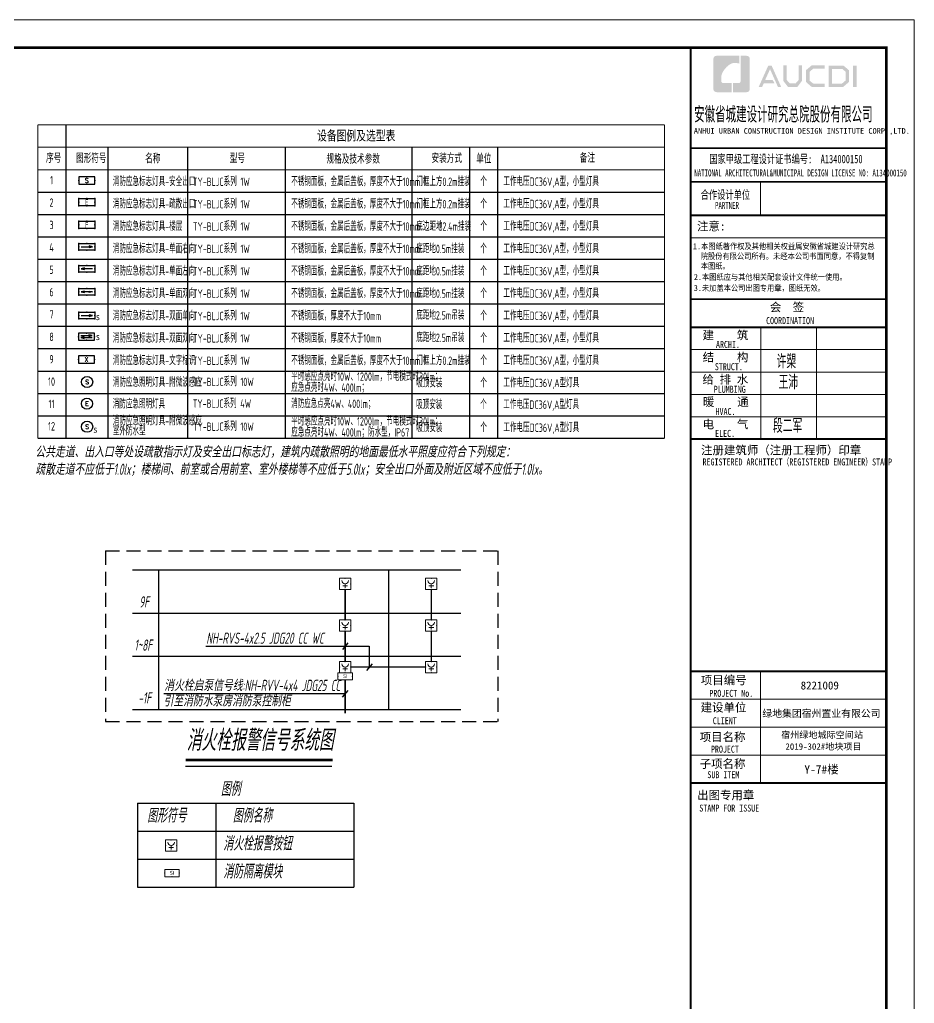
# Model space of a CAD drawing. Extents: x 3002737 to 4077523, y -995787 to -7267.
# Drawn here: x 3637669 to 3669652, y -674562 to -639387 of the extents above; entities that cross this region are included whole.
import ezdxf
from ezdxf.enums import TextEntityAlignment as Align

# ---------------------------------------------------------------- set-up
doc = ezdxf.new("R2010")
doc.units = 0
doc.header["$LTSCALE"] = 1000
doc.header["$MEASUREMENT"] = 0
doc.linetypes.add('DASHED', pattern=[0.75, 0.5, -0.25])
doc.layers.get('0').update_dxf_attribs({"linetype": 'CONTINUOUS'})
for name, color, linetype in [('!!DIM-动力', 7, 'CONTINUOUS'), ('!!电气', 1, 'CONTINUOUS'), ('DIM-照明', 7, 'CONTINUOUS'), ('EQUIP-照明', 3, 'CONTINUOUS'), ('PUB_TITLE', 4, 'CONTINUOUS'), ('WIRE-SECU-1', 30, 'CONTINUOUS'), ('WIRE-照明', 2, 'CONTINUOUS'), ('WIRE-通讯', 4, 'CONTINUOUS'), ('图签文字', 4, 'CONTINUOUS'), ('照明平面导线层', 3, 'CONTINUOUS'), ('电气文字标注', 6, 'CONTINUOUS')]:
    doc.layers.add(name, color=color, linetype=linetype)
for name, color, linetype, lineweight in [('EQUIP-消防', 3, 'CONTINUOUS', 20), ('图框', 147, 'CONTINUOUS', 20), ('图签', 147, 'CONTINUOUS', 18)]:
    doc.layers.add(name, color=color, linetype=linetype, lineweight=lineweight)
doc.styles.add('_TCH_DIM_T3', font='SIMPLEX.shx', dxfattribs={"width": 0.705882, "bigfont": 'GBCBIG.shx'})
doc.styles.add('_TEL_DIM', font='SIMPLEX', dxfattribs={"width": 0.8, "height": 3.5, "bigfont": 'HZTXT'})
doc.styles.add('HT', font='simhei.ttf')
doc.styles.add('HZTXT', font='gbeitc.shx', dxfattribs={"width": 0.8, "height": 400, "bigfont": 'hztxt.shx'})
doc.styles.get("Standard").update_dxf_attribs({"font": 'gbenor.shx', "bigfont": 'gbcbig.shx'})
doc.styles.add('TSSD_Dimension', font='Tssdeng.shx', dxfattribs={"width": 0.7, "bigfont": 'tssdchn.shx'})
doc.styles.add('宋体', font='', dxfattribs={"height": 4})
doc.styles.add('建筑图签-1', font='simhei.ttf', dxfattribs={"width": 0.7})
doc.styles.add('建筑图签-2', font='TXT.shx', dxfattribs={"width": 0.5, "bigfont": 'HZTXT.shx'})
doc.styles.get('宋体').set_extended_font_data('SimSun')

# ---------------------------------------------------------------- blocks, each defined once
blk = doc.blocks.new('院标1')
h = blk.add_hatch(color=150)
h.dxf.hatch_style = 1
h.set_gradient(color1=(33, 113, 253), color2=(33, 113, 253), tint=1, name='INVCURVED')
edge = h.paths.add_edge_path()
edge.add_spline(control_points=[(116373, 648379), (116379, 648379), (116382, 648379), (116391, 648379), (116391, 648379), (116391, 648379), (116616, 648379), (116616, 648379), (116616, 648379), (116616, 648379), (116616, 648054), (116616, 648054), (116616, 648054), (116616, 648054), (116108, 648054), (116108, 648054), (116108, 648054), (116028, 648054), (115963, 648111), (115963, 648199), (115963, 648199), (115963, 648199), (115963, 649215), (115963, 649215), (115963, 649215), (115963, 649295), (116018, 649360), (116108, 649360), (116108, 649360), (116108, 649360), (116897, 649360), (116897, 649360), (116897, 649360), (116897, 649360), (116897, 649080), (116897, 649080), (116897, 649080), (116897, 649080), (116566, 649140), (116356, 648859), (116356, 648859), (116245, 648719), (116240, 648545), (116247, 648466), (116247, 648466), (116254, 648386), (116247, 648466), (116247, 648466), (116247, 648466), (116247, 648466), (116258, 648374), (116373, 648379)], knot_values=[0, 0, 0, 0, 0.071429, 0.071429, 0.071429, 0.107143, 0.142857, 0.142857, 0.142857, 0.178571, 0.214286, 0.214286, 0.214286, 0.25, 0.285714, 0.285714, 0.285714, 0.321429, 0.357143, 0.357143, 0.357143, 0.392857, 0.428571, 0.428571, 0.428571, 0.464286, 0.5, 0.5, 0.5, 0.535714, 0.571429, 0.571429, 0.571429, 0.607143, 0.642857, 0.642857, 0.642857, 0.678571, 0.714286, 0.714286, 0.714286, 0.75, 0.785714, 0.785714, 0.785714, 0.821429, 0.857143, 0.857143, 0.857143, 0.928571, 1, 1, 1, 1], degree=3, periodic=0)
h = blk.add_hatch(color=150)
h.dxf.hatch_style = 1
h.set_gradient(color1=(33, 113, 253), color2=(33, 113, 253), tint=1, name='INVCURVED')
edge = h.paths.add_edge_path()
edge.add_spline(control_points=[(117268, 649215), (117268, 649215), (117268, 648199), (117268, 648199), (117268, 648199), (117268, 648114), (117212, 648054), (117123, 648054), (117123, 648054), (117123, 648054), (116663, 648054), (116663, 648054), (116663, 648054), (116663, 648054), (116663, 648379), (116663, 648379), (116663, 648379), (116663, 648379), (116865, 648379), (116865, 648379), (116865, 648379), (116907, 648379), (116941, 648413), (116941, 648455), (116941, 648455), (116941, 648455), (116941, 649360), (116941, 649360), (116941, 649360), (116941, 649360), (117123, 649360), (117123, 649360), (117123, 649360), (117204, 649360), (117268, 649306), (117268, 649215)], knot_values=[0, 0, 0, 0, 0.1, 0.1, 0.1, 0.15, 0.2, 0.2, 0.2, 0.25, 0.3, 0.3, 0.3, 0.35, 0.4, 0.4, 0.4, 0.45, 0.5, 0.5, 0.5, 0.55, 0.6, 0.6, 0.6, 0.65, 0.7, 0.7, 0.7, 0.75, 0.8, 0.8, 0.8, 0.9, 1, 1, 1, 1], degree=3, periodic=0)
blk = doc.blocks.new('A$C5FAA2C27')
at = {"layer": 'PUB_TITLE'}
h = blk.add_hatch(color=4, dxfattribs=at)
h.paths.add_polyline_path([(5808, 56758), (5934, 56758), (5934, 55988), (5808, 55988)])
h.paths.add_polyline_path([(5056, 56642), (5056, 56116), (5416, 56116), (5540, 56223), (5540, 56541), (5420, 56642)], flags=16)
h.paths.add_polyline_path([(4938, 56760), (4938, 55998), (5460, 55998), (5659, 56168), (5659, 56596), (5463, 56760)])
h.paths.add_polyline_path([(4795, 56764), (4795, 56648), (4388, 56648), (4255, 56537), (4255, 56218), (4388, 56115), (4797, 56115), (4797, 55993), (4333, 55993), (4131, 56168), (4131, 56596), (4329, 56764)])
h.paths.add_polyline_path([(3312, 56762), (3432, 56762), (3432, 56251), (3546, 56120), (3757, 56120), (3871, 56251), (3871, 56762), (3985, 56762), (3985, 56214), (3821, 55997), (3483, 55997), (3312, 56216)])
h.paths.add_polyline_path([(2780, 56760), (2897, 56760), (3239, 55996), (3123, 55996), (2842, 56630), (2667, 56242), (2938, 56242), (2999, 56127), (2618, 56127), (2559, 55994), (2436, 55994)])
for points, const_width in [([(0, 51400), (7000, 51400)], 70), ([(0, 50599), (7000, 50599)], 35)]:
    blk.add_lwpolyline(points, dxfattribs=dict(const_width=const_width))
at = {"layer": '图框'}
for p, q in [((0, 53800), (7000, 53800)), ((0, 53800), (7000, 53800)), ((0, 52600), (7000, 52600))]:
    blk.add_line(p, q, dxfattribs=at)
for points, const_width in [([(0, 0), (0, 57400)], 70), ([(0, 53800), (7000, 53800)], 60), ([(0, 52600), (7000, 52600)], 60), ([(0, 52600), (7000, 52600)], 60), ([(2500, 52600), (2500, 51400)], 35), ([(0, 51400), (7000, 51400)], 60), ([(8, 48400), (7008, 48400)], 60), ([(8, 47400), (7008, 47400)], 70), ([(8, 47400), (7008, 47400)], 70), ([(2508, 47400), (2508, 43400)], 35), ([(4508, 47400), (4508, 43400)], 35), ([(8, 46600), (7008, 46600)], 35), ([(8, 45800), (7008, 45800)], 35), ([(8, 45000), (7008, 45000)], 35), ([(8, 44200), (7008, 44200)], 35), ([(8, 43400), (7008, 43400)], 70), ([(0, 35100), (7000, 35100)], 70), ([(0, 35100), (7000, 35100)], 70), ([(2500, 31100), (2500, 35100)], 35), ([(0, 34100), (7000, 34100)], 35), ([(0, 33100), (7000, 33100)], 35), ([(0, 32100), (7000, 32100)], 35), ([(7000, 31100), (0, 31100)], 70)]:
    blk.add_lwpolyline(points, dxfattribs=dict(at, const_width=const_width))
blk.add_blockref('院标1', (-115149, -592249))
at = {"layer": 'PUB_TITLE', "style": 'HT', "width": 0.88}
for s, p in [('1.本图纸著作权及其他相关权益属安徽省城建设计研究总', (86, 50193)), ('院股份有限公司所有。未经本公司书面同意，不得复制', (365, 49839)), ('本图纸。', (365, 49489)), (' 2.本图纸应与其他相关配套设计文件统一使用。 ', (-25, 49092)), ('3.未加盖本公司出图专用章，图纸无效。', (118, 48698))]:
    blk.add_text(s, height=210, dxfattribs=at).set_placement(p)
at = {"layer": '图签', "color": 154, "style": '宋体'}
for s, height, p in [('8221009', 286.7, (3937, 34448)), ('绿地集团宿州置业有限公司', 258.01, (2568, 33462)), ('宿州绿地城际空间站', 232.2, (3238, 32709)), ('2019-302#地块项目', 232.21, (3392, 32291))]:
    blk.add_text(s, height=height, dxfattribs=at).set_placement(p)
at = {"layer": '图签文字', "color": 7, "style": '建筑图签-1'}
for s, height, width, p in [('安徽省城建设计研究总院股份有限公司', 500, 0.55, (128, 54777)), ('国家甲级工程设计证书编号:  A134000150', 300, 0.7, (672, 53267)), ('合作设计单位', 300, 0.7, (365, 51990))]:
    blk.add_text(s, height=height, dxfattribs=dict(at, width=width)).set_placement(p)
at = {"layer": '图签文字', "linetype": 'Continuous', "style": '建筑图签-1', "width": 0.91}
blk.add_text('ANHUI URBAN CONSTRUCTION DESIGN INSTITUTE CORP.,LTD.', height=200, dxfattribs=at).set_placement((118, 54322))
at = {"layer": '图签文字', "style": '建筑图签-1'}
for s, width, p in [('NATIONAL ARCHITECTURAL&MUNICIPAL DESIGN LICENSE NO: A134000150', 0.6, (137, 52795)), ('PARTNER', 0.6, (875, 51634)), ('COORDINATION', 0.7, (2700, 47513)), ('ARCHI.', 0.7, (909, 46662)), ('STRUCT.', 0.7, (870, 45865)), ('PLUMBING', 0.7, (829, 45058)), ('HVAC.', 0.7, (894, 44265)), ('ELEC.', 0.7, (878, 43480)), ('REGISTERED ARCHITECT（REGISTERED ENGINEER）STAMP', 0.7, (429, 42459)), ('PROJECT No.', 0.7, (670, 34185, -1799)), ('CLIENT', 0.7, (794, 33206)), ('PROJECT', 0.7, (729, 32187)), ('SUB ITEM', 0.7, (602, 31276)), ('STAMP FOR ISSUE', 0.7, (313, 30081))]:
    blk.add_text(s, height=250, dxfattribs=dict(at, width=width)).set_placement(p)
at = {"layer": '图签文字', "color": 7, "style": '建筑图签-1'}
for s, p in [('注意:', (231, 50863)), ('会  签', (2835, 47968)), ('建    筑', (430, 46967)), ('结    构', (434, 46179)), ('给 排 水', (425, 45385)), ('暖    通', (443, 44582)), ('电    气', (433, 43782)), ('注册建筑师（注册工程师）印章', (375, 42854)), ('项目编号', (368, 34632)), ('建设单位', (360, 33655)), ('项目名称', (327, 32597)), ('子项名称', (327, 31640)), ('出图专用章', (236, 30518))]:
    blk.add_text(s, height=300, dxfattribs=at).set_placement(p)
at = {"layer": '图签文字', "color": 1, "style": '建筑图签-2', "width": 0.7}
for s, p in [('许槊', (3075, 45928)), ('王沛', (3146, 45187)), ('段二军', (2944, 43628))]:
    blk.add_text(s, height=500, dxfattribs=at).set_placement(p)
at = {"layer": '图签文字', "color": 2, "style": '建筑图签-1'}
blk.add_text('Y-7#楼', height=300, dxfattribs=at).set_placement((4069, 31441))
blk = doc.blocks.new('$equip$00002656')
for p, q in [((-0.5, 1), (-0.5, 0)), ((0.5, 1), (-0.5, 1)), ((0.5, 0), (0.5, 1)), ((-0.5, 0), (0.5, 0)), ((-0.219, 0.331), (0.222, 0.331)), ((0, 0.5), (0, 0.15))]:
    blk.add_line(p, q)
at = {"const_width": 0.04}
blk.add_lwpolyline([(-0.5, 1), (0.5, 1), (0.5, 0), (-0.5, 0), (-0.5, 1), (0.5, 1)], dxfattribs=at)
blk.add_arc((0, 0.8), 0.3, 180, 0)
for p in [(0, 1), (-0.5, 0.5), (0, 0), (0.5, 0.5)]:
    blk.add_point(p)
at = {"color": 7, "flags": 1}
for tag, height, p in [('A', 0.00002, (0, 0)), ('B', 0.4, (0.762, 0.292))]:
    blk.add_attdef(tag, text='', height=height, dxfattribs=at).set_placement(p, align=Align.MIDDLE_CENTER)
blk = doc.blocks.new('$equip$00002776')
for p, q in [((0.65, 0.65), (-0.65, 0.65)), ((-0.65, 0.65), (-0.65, 0)), ((-0.65, 0), (0.65, 0)), ((0.65, 0), (0.65, 0.65))]:
    blk.add_line(p, q)
at = {"const_width": 0.04}
blk.add_lwpolyline([(-0.65, 0.65), (-0.65, 0), (0.65, 0), (0.65, 0.65), (-0.65, 0.65), (-0.65, 0)], dxfattribs=at)
for p in [(-0.65, 0.325), (0, 0.65), (0, 0), (0.65, 0.325)]:
    blk.add_point(p)
at = {"color": 7}
blk.add_attdef('$TEXT$', text='', height=0.34, dxfattribs=at).set_placement((0.006, 0.343), align=Align.MIDDLE_CENTER)
at = {"color": 7, "flags": 1}
for tag, height, p in [('A', 0.00002, (0, 0)), ('B', 0.4, (0.905, 0.246))]:
    blk.add_attdef(tag, text='', height=height, dxfattribs=at).set_placement(p, align=Align.MIDDLE_CENTER)
blk = doc.blocks.new('$equip$00002534')
for p, q in [((-0.72, 0.66), (-0.72, 0)), ((0.72, 0.66), (-0.72, 0.66)), ((-0.72, 0), (0.72, 0)), ((0.72, 0), (0.72, 0.66))]:
    blk.add_line(p, q)
at = {"const_width": 0.04}
blk.add_lwpolyline([(-0.72, 0.66), (-0.72, 0), (0.72, 0), (0.72, 0.66), (-0.72, 0.66), (-0.72, 0)], dxfattribs=at)
for p in [(-0.72, 0.33), (0, 0.66), (0, 0), (0.72, 0.33)]:
    blk.add_point(p)
at = {"color": 7, "style": '_TEL_DIM'}
blk.add_attdef('$TEXT$', text='', height=0.4, dxfattribs=at).set_placement((0, 0.33), align=Align.MIDDLE_CENTER)
at = {"color": 7, "style": '_TEL_DIM', "flags": 1}
blk.add_attdef('A', text='', height=0.00002, dxfattribs=at).set_placement((0, 0), align=Align.MIDDLE_CENTER)
blk = doc.blocks.new('楼层指示1W')
blk.add_lwpolyline([(-288, 264), (288, 264), (288, 0), (-288, 0)], close=True)
for p in [(-288, 264), (-288, 132), (-288, 0), (0, 264), (0, 0), (288, 264), (288, 132), (288, 0)]:
    blk.add_point(p)
at = {"color": 7, "width": 0.8}
blk.add_attdef('$TEXT$', text='', height=200, dxfattribs=at).set_placement((0, 132), align=Align.MIDDLE_CENTER)
at = {"color": 7, "flags": 1}
for tag in ['REMARK', 'A']:
    blk.add_attdef(tag, text='', height=0.01, dxfattribs=at).set_placement((0, 0), align=Align.MIDDLE_CENTER)
blk = doc.blocks.new('$equip_U$00000093(lemon-PC)')
for p in [(-0.72, 0.66), (-0.72, 0.33), (-0.72, 0), (0, 0.66), (0, 0), (0.72, 0.66), (0.72, 0.33), (0.72, 0)]:
    blk.add_point(p)
at = {"xscale": 0.002499999944120646, "yscale": 0.002499999944120646, "zscale": 0.002499999944120646}
blk.add_blockref('楼层指示1W', (0, 0), dxfattribs=at).add_auto_attribs({'$TEXT$': 'F'})
at = {"color": 7, "style": '_TCH_DIM_T3', "flags": 1}
for tag in ['A', 'REMARK']:
    blk.add_attdef(tag, text='', height=0.000025, dxfattribs=at).set_placement((0, 0), align=Align.MIDDLE_CENTER)
blk = doc.blocks.new('右向疏散')
h = blk.add_hatch(color=256)
h.paths.add_polyline_path([(202, 120), (86, 149), (86, 120)])
h.paths.add_polyline_path([(202, 120), (86, 120), (86, 91)])
at = {"color": 7}
blk.add_line((-202, 120), (202, 120), dxfattribs=at)
for p, q in [((202, 120), (86, 149)), ((86, 149), (86, 91)), ((86, 91), (202, 120))]:
    blk.add_line(p, q)
blk.add_lwpolyline([(-288, 240), (288, 240), (288, 0), (-288, 0)], close=True)
blk = doc.blocks.new('$equip_U$00000098(lemon-PC)')
for p in [(-0.72, 0), (0, 0), (0.72, 0), (-0.72, -0.3), (-0.72, -0.6), (0, -0.6), (0.72, -0.3), (0.72, -0.6)]:
    blk.add_point(p)
at = {"xscale": 0.002499999944120646, "yscale": 0.002499999944120646, "zscale": 0.002499999944120646}
blk.add_blockref('右向疏散', (0, -0.6), dxfattribs=at)
at = {"color": 7, "style": '_TCH_DIM_T3', "flags": 1}
for tag in ['A', 'REMARK']:
    blk.add_attdef(tag, text='', height=0.000025, dxfattribs=at).set_placement((0, 0), align=Align.MIDDLE_CENTER)
at = {"color": 7, "style": '_TCH_DIM_T3'}
blk.add_attdef('$TEXT$', text='', height=0.000025, dxfattribs=at).set_placement((0, -0.6), align=Align.MIDDLE_CENTER)
blk = doc.blocks.new('左向疏散')
h = blk.add_hatch(color=256)
h.paths.add_polyline_path([(-202, 120), (-86, 91), (-86, 120)])
h.paths.add_polyline_path([(-202, 120), (-86, 120), (-86, 149)])
for p, q in [((-86, 149), (-202, 120)), ((-202, 120), (-86, 91)), ((-86, 91), (-86, 149))]:
    blk.add_line(p, q)
at = {"color": 7}
blk.add_line((202, 120), (-202, 120), dxfattribs=at)
blk.add_lwpolyline([(-288, 240), (288, 240), (288, 0), (-288, 0)], close=True)
blk = doc.blocks.new('$equip_U$00000099(lemon-PC)')
for p in [(-0.72, 0), (0, 0), (0.72, 0), (-0.72, -0.3), (-0.72, -0.6), (0, -0.6), (0.72, -0.3), (0.72, -0.6)]:
    blk.add_point(p)
at = {"xscale": 0.002499999944120646, "yscale": 0.002499999944120646, "zscale": 0.002499999944120646}
blk.add_blockref('左向疏散', (0, -0.6), dxfattribs=at)
at = {"color": 7, "style": '_TCH_DIM_T3', "flags": 1}
for tag in ['A', 'REMARK']:
    blk.add_attdef(tag, text='', height=0.000025, dxfattribs=at).set_placement((0, 0), align=Align.MIDDLE_CENTER)
blk = doc.blocks.new('双向疏散')
h = blk.add_hatch(color=256)
h.paths.add_polyline_path([(-202, 120), (-86, 91), (-86, 120)])
h.paths.add_polyline_path([(-202, 120), (-86, 120), (-86, 149)])
h = blk.add_hatch(color=256)
h.paths.add_polyline_path([(202, 120), (86, 91), (86, 120)])
h.paths.add_polyline_path([(202, 120), (86, 120), (86, 149)])
for p, q in [((-86, 149), (-202, 120)), ((-202, 120), (-86, 91)), ((-86, 91), (-86, 149)), ((86, 149), (202, 120)), ((86, 91), (86, 149)), ((202, 120), (86, 91))]:
    blk.add_line(p, q)
at = {"color": 7}
blk.add_line((202, 120), (-202, 120), dxfattribs=at)
blk.add_lwpolyline([(-288, 240), (288, 240), (288, 0), (-288, 0)], close=True)
blk = doc.blocks.new('$equip_U$00000097(lemon-PC)')
for p in [(-0.72, 0.6), (-0.72, 0.3), (0, 0.6), (0.72, 0.6), (0.72, 0.3), (-0.72, 0), (0, 0), (0.72, 0)]:
    blk.add_point(p)
at = {"xscale": 0.002499999944120646, "yscale": 0.002499999944120646, "zscale": 0.002499999944120646}
blk.add_blockref('双向疏散', (0, 0), dxfattribs=at)
at = {"color": 7, "style": '_TCH_DIM_T3', "flags": 1}
for tag in ['A', 'REMARK']:
    blk.add_attdef(tag, text='', height=0.000025, dxfattribs=at).set_placement((0, 0), align=Align.MIDDLE_CENTER)
blk = doc.blocks.new('安全出口1W')
blk.add_lwpolyline([(-288, 264), (288, 264), (288, 0), (-288, 0)], close=True)
for p in [(-288, 264), (-288, 132), (-288, 0), (0, 264), (0, 0), (288, 264), (288, 132), (288, 0)]:
    blk.add_point(p)
at = {"color": 7, "width": 0.8}
blk.add_attdef('$TEXT$', text='', height=200, dxfattribs=at).set_placement((0, 132), align=Align.MIDDLE_CENTER)
at = {"color": 7, "flags": 1}
for tag in ['A', 'REMARK']:
    blk.add_attdef(tag, text='', height=0.01, dxfattribs=at).set_placement((0, 0), align=Align.MIDDLE_CENTER)
blk = doc.blocks.new('$equip_U$00000094(lemon-PC)')
for p in [(-0.72, 0.66), (-0.72, 0.33), (-0.72, 0), (0, 0.66), (0, 0), (0.72, 0.66), (0.72, 0.33), (0.72, 0)]:
    blk.add_point(p)
at = {"xscale": 0.002499999944120646, "yscale": 0.002499999944120646, "zscale": 0.002499999944120646}
blk.add_blockref('安全出口1W', (0, 0), dxfattribs=at).add_auto_attribs({'$TEXT$': 'E'})
at = {"color": 7, "style": '_TCH_DIM_T3', "flags": 1}
for tag in ['A', 'REMARK']:
    blk.add_attdef(tag, text='', height=0.000025, dxfattribs=at).set_placement((0, 0), align=Align.MIDDLE_CENTER)
blk = doc.blocks.new('$equip$00002542')
h = blk.add_hatch(color=256)
h.paths.add_polyline_path([(-0.215, 0.29), (-0.503, 0.218), (-0.215, 0.218)])
h.paths.add_polyline_path([(-0.215, 0.218), (-0.503, 0.218), (-0.215, 0.146)])
h.paths.add_polyline_path([(0.215, 0.472), (0.215, 0.328), (0.503, 0.4)])
for p, q in [((-0.72, 0.6), (-0.72, 0)), ((0.72, 0.6), (-0.72, 0.6)), ((-0.72, 0), (0.72, 0)), ((-0.215, 0.29), (-0.503, 0.218)), ((-0.503, 0.218), (-0.215, 0.146)), ((-0.215, 0.146), (-0.215, 0.29)), ((0.215, 0.472), (0.215, 0.328)), ((0.503, 0.4), (0.215, 0.472)), ((0.215, 0.328), (0.503, 0.4)), ((0.72, 0), (0.72, 0.6))]:
    blk.add_line(p, q)
at = {"color": 7}
for p, q in [((-0.505, 0.4), (0.455, 0.4)), ((-0.503, 0.218), (0.505, 0.218))]:
    blk.add_line(p, q, dxfattribs=at)
at = {"const_width": 0.04}
blk.add_lwpolyline([(-0.72, 0.6), (-0.72, 0), (0.72, 0), (0.72, 0.6), (-0.72, 0.6), (-0.72, 0)], dxfattribs=at)
for p in [(-0.72, 0.3), (0, 0.6), (0, 0), (0.72, 0.3)]:
    blk.add_point(p)
at = {"color": 7, "style": '_TEL_DIM', "flags": 1}
blk.add_attdef('A', text='', height=0.00002, dxfattribs=at).set_placement((0, 0), align=Align.MIDDLE_CENTER)
blk = doc.blocks.new('$equip$00001838')
blk.add_circle((0, 0), 0.5)
at = {"style": '_TEL_DIM'}
blk.add_attdef('$TEXT$', text='', height=0.4, dxfattribs=at).set_placement((0, 0), align=Align.MIDDLE_CENTER)
at = {"style": '_TEL_DIM', "flags": 1}
blk.add_attdef('A', text='', height=0.00002, dxfattribs=at).set_placement((0, 0), align=Align.MIDDLE_CENTER)

msp = doc.modelspace()

# ---------------------------------------------------------------- linework, layer by layer
at = {"layer": '!!DIM-动力'}
for p, q in [((3641702.5, -659063.5), (3653441.3, -659063.5)), ((3650850.5, -659063.5), (3650850.5, -664059.8)), ((3641702.5, -660607.4), (3653441.3, -660607.4)), ((3649402.2, -661676.3), (3649207.3, -661912.2)), ((3649304.7, -661794.2), (3650168.2, -661794.2)), ((3650168.2, -661794.2), (3650168.2, -662538.6)), ((3641702.5, -662151.2), (3653441.3, -662151.2)), ((3650265.6, -662420.7), (3650070.7, -662656.6)), ((3649394.3, -663374), (3649199.4, -663609.9)), ((3641702.5, -664059.8), (3653441.3, -664059.8))]:
    msp.add_line(p, q, dxfattribs=at)
for points in [[(3644327.4, -661794.2), (3649304.7, -661794.2)], [(3642825, -663482.4), (3649304.7, -663482.4)]]:
    msp.add_lwpolyline(points, dxfattribs=at)
at = {"layer": 'DIM-照明', "color": 253, "linetype": 'DASHED'}
for p, q in [((3640741.4, -658383.7), (3640741.4, -664484)), ((3640741.4, -658383.7), (3654756.8, -658383.7)), ((3654756.8, -658383.7), (3654756.8, -664484)), ((3640741.4, -664484), (3654756.8, -664484))]:
    msp.add_line(p, q, dxfattribs=at)
at = {"layer": 'DIM-照明'}
for p, q in [((3642635, -659063.5), (3642635, -664059.8)), ((3641883.7, -667402.5), (3641883.7, -670402.5)), ((3641883.7, -667402.5), (3649614.7, -667402.5)), ((3644678.3, -667402.5), (3644678.3, -670402.5)), ((3649614.7, -667402.5), (3649614.7, -670402.5)), ((3641883.7, -668402.5), (3649614.7, -668402.5)), ((3641883.7, -669402.5), (3649614.7, -669402.5)), ((3641883.7, -670402.5), (3649614.7, -670402.5))]:
    msp.add_line(p, q, dxfattribs=at)
at = {"layer": 'WIRE-SECU-1', "color": 7}
msp.add_line((3643600.3, -666076.9, 959.7), (3648834.1, -666076.9, 959.7), dxfattribs=at)
at = {"layer": 'WIRE-SECU-1', "color": 7, "const_width": 98.5, "elevation": 959.7}
msp.add_lwpolyline([(3643599.2, -665861.2), (3648858.2, -665861.2)], dxfattribs=at)
at = {"layer": 'WIRE-照明', "color": 7}
for p, q in [((3639314.8, -643151.2), (3639314.8, -654351.2)), ((3640814.8, -643951.2), (3640814.8, -654351.2)), ((3643665.7, -643951.2), (3643665.7, -654351.2)), ((3647161.1, -643951.2), (3647161.1, -654351.2)), ((3651691.5, -643951.2), (3651691.5, -654351.2)), ((3653758.8, -654351.2), (3653758.8, -643951.2)), ((3654758.8, -654351.2), (3654758.8, -643951.2)), ((3638314.8, -645551.2), (3660723.5, -645551.2)), ((3638314.8, -646351.2), (3660723.5, -646351.2)), ((3638314.8, -647151.2), (3660723.5, -647151.2)), ((3638314.8, -647951.2), (3660723.5, -647951.2)), ((3638314.8, -648751.2), (3660723.5, -648751.2)), ((3638314.8, -649551.2), (3660723.5, -649551.2)), ((3638314.8, -650351.2), (3660723.5, -650351.2)), ((3638314.8, -651151.2), (3660723.5, -651151.2)), ((3638314.8, -651951.2), (3660723.5, -651951.2)), ((3638314.8, -652751.2), (3660723.5, -652751.2)), ((3638314.8, -653551.2), (3660723.5, -653551.2)), ((3638314.8, -654351.2), (3660723.5, -654351.2))]:
    msp.add_line(p, q, dxfattribs=at)
at = {"layer": 'WIRE-照明', "color": 7, "const_width": 35}
for points in [[(3638314.8, -643151.2), (3638314.8, -654351.2)], [(3638314.8, -643151.2), (3660723.5, -643151.2)], [(3660723.5, -643151.2), (3660723.5, -654351.2)], [(3638314.8, -643951.2), (3660723.5, -643951.2)], [(3638314.8, -644751.2), (3660723.5, -644751.2)], [(3638314.8, -654351.2), (3660723.5, -654351.2)]]:
    msp.add_lwpolyline(points, dxfattribs=at)
at = {"layer": 'WIRE-通讯', "linetype": 'Continuous', "const_width": 50}
for points in [[(3649304.7, -660849.8), (3649304.7, -659761)], [(3652380.8, -660849.8), (3652380.8, -659761)], [(3649304.7, -662338.6), (3649304.7, -661249.8)], [(3652380.8, -662338.6), (3652380.8, -661249.8)], [(3649504.7, -662538.6), (3652180.8, -662538.6)], [(3649304.7, -664192), (3649304.7, -664192), (3649304.7, -662998.6)]]:
    msp.add_lwpolyline(points, dxfattribs=at)
at = {"layer": '图框'}
msp.add_lwpolyline([(3585551.8, -639386.6), (3669651.8, -639386.6), (3669651.8, -698786.6), (3585551.8, -698786.6)], close=True, dxfattribs=at)
at = {"layer": '图框', "const_width": 100}
msp.add_lwpolyline([(3668651.8, -697786.6), (3668651.8, -640386.6), (3588051.8, -640386.6), (3588051.8, -697786.6)], close=True, dxfattribs=at)

# ---------------------------------------------------------------- block references
at = {"layer": '!!电气'}
msp.add_blockref('A$C5FAA2C27', (3661651.8, -697786.6), dxfattribs=at)
at = {"layer": 'EQUIP-消防', "linetype": 'ByBlock', "ltscale": 0.5, "xscale": 400, "yscale": 400, "zscale": 400}
for p in [(3649304.7, -659761), (3652380.8, -659761), (3649304.7, -661249.8), (3652380.8, -661249.8), (3649304.7, -662738.6), (3652380.8, -662738.6), (3643082.9, -669119.6)]:
    msp.add_blockref('$equip$00002656', p, dxfattribs=at)
at = {"layer": 'EQUIP-消防', "xscale": 400, "yscale": 400, "zscale": 400}
for p in [(3649304.7, -662998.6), (3643113.2, -670037.2)]:
    msp.add_blockref('$equip$00002776', p, dxfattribs=at).add_auto_attribs({'$TEXT$': 'SI'})
at = {"layer": 'EQUIP-照明', "xscale": 400, "yscale": 400, "zscale": 400}
for name, p, values in [('$equip$00002534', (3640066.8, -645268.6), {'$TEXT$': 'S'}), ('$equip_U$00000098(lemon-PC)', (3640066.8, -647385.6), {'$TEXT$': 'REMARK'}), ('$equip_U$00000098(lemon-PC)', (3640066.8, -649847, 0), {'$TEXT$': 'REMARK'}), ('$equip$00002534', (3640057.9, -651669), {'$TEXT$': 'X'})]:
    msp.add_blockref(name, p, dxfattribs=at).add_auto_attribs(values)
for name, p in [('$equip_U$00000094(lemon-PC)', (3640066.8, -646049.2)), ('$equip_U$00000093(lemon-PC)', (3640066.8, -646858.4)), ('$equip_U$00000099(lemon-PC)', (3640066.8, -648175.7)), ('$equip_U$00000097(lemon-PC)', (3640066.8, -649238.5))]:
    msp.add_blockref(name, p, dxfattribs=at)
at = {"layer": 'EQUIP-照明', "ltscale": 0.8, "xscale": 400, "yscale": 400, "zscale": 400}
msp.add_blockref('$equip$00002542', (3640057.9, -650842.5), dxfattribs=at)
at = {"layer": 'EQUIP-照明', "color": 6}
ref = msp.add_blockref('$equip$00001838', (3640078.5, -652342.4), dxfattribs=dict(at, xscale=400, yscale=400, zscale=400))
ref.add_attrib('$TEXT$', 'S', dxfattribs={"layer": '0', "color": 7, "height": 160, "style": '_TEL_DIM'}).set_placement((3640078.5, -652342.4), align=Align.MIDDLE_CENTER)
ref = msp.add_blockref('$equip$00001838', (3640073.9, -653117.7), dxfattribs=dict(at, xscale=400, yscale=400, zscale=400))
ref.add_attrib('$TEXT$', 'E', dxfattribs={"layer": '0', "color": 7, "height": 160, "style": '_TEL_DIM'}).set_placement((3640073.9, -653117.7), align=Align.MIDDLE_CENTER)
ref = msp.add_blockref('$equip$00001838', (3640078.5, -653942.4), dxfattribs=dict(at, xscale=400, yscale=400, zscale=400))
ref.add_attrib('$TEXT$', 'S', dxfattribs={"layer": '0', "color": 7, "height": 160, "style": '_TEL_DIM'}).set_placement((3640078.5, -653942.4), align=Align.MIDDLE_CENTER)

# ---------------------------------------------------------------- texts
at = {"layer": 'DIM-照明', "style": 'HZTXT', "width": 0.7}
for s, height, p in [('9F', 400, (3641944.8, -660408)), ('1~8F', 400, (3641768.5, -661951.9)), ('NH-RVS-4x2.5 JDG20 CC WC', 400, (3644341.1, -661703.8, 959.7)), ('消火栓启泵信号线:NH-RVV-4x4 JDG25 CC', 400, (3642833.1, -663392, 959.7)), ('-1F', 400, (3641911.5, -663841.1)), ('引至消防水泵房消防泵控制柜', 400, (3642808.4, -663943.5, 959.7)), ('图例', 500, (3644861.4, -667143.9)), ('图形符号', 500, (3642228.4, -668096.9)), ('图例名称', 500, (3645288, -668096.9)), ('消火栓报警按钮', 500, (3644946.5, -669096.9)), ('消防隔离模块', 500, (3644946.5, -670096.9))]:
    msp.add_text(s, height=height, dxfattribs=at).set_placement(p)
at = {"layer": 'DIM-照明', "color": 7, "style": 'HZTXT', "width": 0.7}
msp.add_text('消火栓报警信号系统图', height=750, dxfattribs=at).set_placement((3643633.3, -665532.7, 959.7))
at = {"layer": '照明平面导线层', "color": 7, "style": 'HZTXT', "width": 0.7}
for s, p in [('公共走道、出入口等处设疏散指示灯及安全出口标志灯，建筑内疏散照明的地面最低水平照度应符合下列规定：', (3638226.2, -655041.1, 0)), ('疏散走道不应低于1.0lx；楼梯间、前室或合用前室、室外楼梯等不应低于5.0lx；安全出口外面及附近区域不应低于1.0lx。', (3638226.2, -655663.1, 0))]:
    msp.add_text(s, height=400, dxfattribs=at).set_placement(p)
at = {"layer": '电气文字标注', "style": 'TSSD_Dimension', "width": 0.7}
for s, height, p in [('设备图例及选型表', 400, (3648300.2, -643744.6)), ('序号', 300, (3638609.9, -644501.9)), ('图形符号', 300, (3639682, -644505.5)), ('名称', 300, (3642155.4, -644516.4)), ('型号', 300, (3645178.1, -644505.5)), ('规格及技术参数', 300, (3648636.9, -644532.9)), ('安装方式', 300, (3652390, -644505.4)), ('单位', 300, (3653987.2, -644521.4)), ('备注', 300, (3657694.6, -644494.2))]:
    msp.add_text(s, height=height, dxfattribs=at).set_placement(p)
at = {"layer": '电气文字标注', "color": 0, "style": 'TSSD_Dimension', "width": 0.7}
for s, p in [('1', (3638808, -645278.4)), ('2', (3638808, -646078.4)), ('3', (3638808, -646878.4)), ('4', (3638808, -647678.4)), ('5', (3638808, -648478.4)), ('6', (3638808, -649278.4)), ('7', (3638808, -650078.4)), ('8', (3638808, -650878.4)), ('9', (3638808, -651678.4)), ('10', (3638808, -652478.4)), ('11', (3638808, -653278.4)), ('12', (3638808, -654078.4))]:
    msp.add_text(s, height=300, dxfattribs=at).set_placement(p, align=Align.CENTER)
at = {"layer": '电气文字标注', "color": 0}
for s, height, style, width, p in [('消防应急标志灯具-安全出口', 300, 'TSSD_Dimension', 0.6, (3640999.9, -645332.9)), ('TY-BLJC系列 1W', 300, 'TSSD_Dimension', 0.6, (3643862.7, -645332.9)), ('不锈钢面板，金属后盖板，厚度不大于10mm', 300, 'TSSD_Dimension', 0.6, (3647378.4, -645332.9)), ('门框上方0.2m挂装', 300, 'TSSD_Dimension', 0.6, (3651846.7, -645332.9)), ('个', 300, 'TSSD_Dimension', 0.6, (3654138.3, -645332.9)), ('工作电压DC36V,A型，小型灯具', 300, 'TSSD_Dimension', 0.6, (3654961.3, -645328.3)), ('消防应急标志灯具-疏散出口', 300, 'TSSD_Dimension', 0.6, (3640999.9, -646132.9)), ('TY-BLJC系列 1W', 300, 'TSSD_Dimension', 0.6, (3643862.7, -646132.9)), ('不锈钢面板，金属后盖板，厚度不大于10mm', 300, 'TSSD_Dimension', 0.6, (3647378.4, -646132.9)), ('门框上方0.2m挂装', 300, 'TSSD_Dimension', 0.6, (3651846.7, -646132.9)), ('个', 300, 'TSSD_Dimension', 0.6, (3654138.3, -646132.9)), ('工作电压DC36V,A型，小型灯具', 300, 'TSSD_Dimension', 0.6, (3654961.3, -646128.3)), ('消防应急标志灯具-楼层', 300, 'TSSD_Dimension', 0.6, (3640999.9, -646932.9)), ('TY-BLJC系列 1W', 300, 'TSSD_Dimension', 0.6, (3643862.7, -646932.9)), ('不锈钢面板，金属后盖板，厚度不大于10mm', 300, 'TSSD_Dimension', 0.6, (3647378.4, -646932.9)), ('底边距地2.4m挂装', 300, 'TSSD_Dimension', 0.6, (3651846.7, -646932.9)), ('个', 300, 'TSSD_Dimension', 0.6, (3654138.3, -646932.9)), ('工作电压DC36V,A型，小型灯具', 300, 'TSSD_Dimension', 0.6, (3654961.3, -646928.3)), ('消防应急标志灯具-单面右向', 300, 'TSSD_Dimension', 0.6, (3640999.9, -647732.9)), ('TY-BLJC系列 1W', 300, 'TSSD_Dimension', 0.6, (3643862.7, -647732.9)), ('不锈钢面板，金属后盖板，厚度不大于10mm', 300, 'TSSD_Dimension', 0.6, (3647378.4, -647732.9)), ('底距地0.5m挂装', 300, 'TSSD_Dimension', 0.6, (3651846.7, -647732.9)), ('个', 300, 'TSSD_Dimension', 0.6, (3654138.3, -647732.9)), ('工作电压DC36V,A型，小型灯具', 300, 'TSSD_Dimension', 0.6, (3654961.3, -647728.3)), ('消防应急标志灯具-单面左向', 300, 'TSSD_Dimension', 0.6, (3640999.9, -648532.9)), ('TY-BLJC系列 1W', 300, 'TSSD_Dimension', 0.6, (3643862.7, -648532.9)), ('不锈钢面板，金属后盖板，厚度不大于10mm', 300, 'TSSD_Dimension', 0.6, (3647378.4, -648532.9)), ('底距地0.5m挂装', 300, 'TSSD_Dimension', 0.6, (3651846.7, -648532.9)), ('个', 300, 'TSSD_Dimension', 0.6, (3654138.3, -648532.9)), ('工作电压DC36V,A型，小型灯具', 300, 'TSSD_Dimension', 0.6, (3654961.3, -648528.3)), ('消防应急标志灯具-单面双向', 300, 'TSSD_Dimension', 0.6, (3640999.9, -649332.9)), ('TY-BLJC系列 1W', 300, 'TSSD_Dimension', 0.6, (3643862.7, -649332.9)), ('不锈钢面板，金属后盖板，厚度不大于10mm', 300, 'TSSD_Dimension', 0.6, (3647378.4, -649332.9)), ('底距地0.5m挂装', 300, 'TSSD_Dimension', 0.6, (3651846.7, -649332.9)), ('个', 300, 'TSSD_Dimension', 0.6, (3654138.3, -649332.9)), ('工作电压DC36V,A型，小型灯具', 300, 'TSSD_Dimension', 0.6, (3654961.3, -649328.3)), ('s', 247.6, '宋体', 0.8, (3640390.9, -650131.1)), ('消防应急标志灯具-双面单向', 300, 'TSSD_Dimension', 0.6, (3640999.9, -650132.9)), ('TY-BLJC系列 1W', 300, 'TSSD_Dimension', 0.6, (3643862.7, -650132.9)), ('不锈钢面板，厚度不大于10mm', 300, 'TSSD_Dimension', 0.6, (3647378.4, -650132.9)), ('底距地2.5m吊装', 300, 'TSSD_Dimension', 0.6, (3651846.7, -650111.2)), ('个', 300, 'TSSD_Dimension', 0.6, (3654138.3, -650132.9)), ('工作电压DC36V,A型，小型灯具', 300, 'TSSD_Dimension', 0.6, (3654961.3, -650128.3)), ('s', 247.6, '宋体', 0.8, (3640390.9, -650844.6, 0)), ('消防应急标志灯具-双面双向', 300, 'TSSD_Dimension', 0.6, (3640999.9, -650932.9)), ('TY-BLJC系列 1W', 300, 'TSSD_Dimension', 0.6, (3643862.7, -650932.9)), ('不锈钢面板，厚度不大于10mm', 300, 'TSSD_Dimension', 0.6, (3647378.4, -650932.9)), ('底距地2.5m吊装', 300, 'TSSD_Dimension', 0.6, (3651846.7, -650911.2)), ('个', 300, 'TSSD_Dimension', 0.6, (3654138.3, -650932.9)), ('工作电压DC36V,A型，小型灯具', 300, 'TSSD_Dimension', 0.6, (3654961.3, -650928.3)), ('消防应急标志灯具-文字标识', 300, 'TSSD_Dimension', 0.6, (3640999.9, -651732.9)), ('TY-BLJC系列 1W', 300, 'TSSD_Dimension', 0.6, (3643862.7, -651732.9)), ('不锈钢面板，金属后盖板，厚度不大于10mm', 300, 'TSSD_Dimension', 0.6, (3647378.4, -651732.9)), ('门框上方0.2m挂装', 300, 'TSSD_Dimension', 0.6, (3651846.7, -651732.9)), ('个', 300, 'TSSD_Dimension', 0.6, (3654138.3, -651732.9)), ('工作电压DC36V,A型，小型灯具', 300, 'TSSD_Dimension', 0.6, (3654961.3, -651728.3)), ('平时感应点亮时10W、1200lm，节电模式时30lm；', 300, 'TSSD_Dimension', 0.6, (3647378.4, -652300.8)), ('消防应急照明灯具-附微波感应', 300, 'TSSD_Dimension', 0.6, (3640999.9, -652511.8)), ('TY-BLJC系列 10W', 300, 'TSSD_Dimension', 0.6, (3643862.7, -652490.2)), ('应急点亮时4W、400lm；', 300, 'TSSD_Dimension', 0.6, (3647378.4, -652695.4)), ('吸顶安装', 300, 'TSSD_Dimension', 0.6, (3651846.7, -652532.9)), ('个', 300, 'TSSD_Dimension', 0.6, (3654138.3, -652532.9)), ('工作电压DC36V,A型灯具', 300, 'TSSD_Dimension', 0.6, (3654961.3, -652528.3)), ('消防应急照明灯具', 300, 'TSSD_Dimension', 0.6, (3640995.3, -653287)), ('TY-BLJC系列 4W', 300, 'TSSD_Dimension', 0.6, (3643858.1, -653265.4)), ('消防应急点亮4W、400lm；', 300, 'TSSD_Dimension', 0.6, (3647373.8, -653274.8)), ('吸顶安装', 300, 'TSSD_Dimension', 0.6, (3651842.1, -653308.2)), ('个', 300, 'TSSD_Dimension', 0.6, (3654133.7, -653308.2)), ('工作电压DC36V,A型灯具', 300, 'TSSD_Dimension', 0.6, (3654956.7, -653303.5)), ('消防应急照明灯具-附微波感应', 300, 'TSSD_Dimension', 0.6, (3640999.9, -653886.6)), ('TY-BLJC系列 10W', 300, 'TSSD_Dimension', 0.6, (3643862.7, -654090.2)), ('平时感应点亮时10W、1200lm，节电模式时30lm；', 300, 'TSSD_Dimension', 0.6, (3647378.4, -653900.8)), ('吸顶安装', 300, 'TSSD_Dimension', 0.6, (3651846.7, -654132.9)), ('个', 300, 'TSSD_Dimension', 0.6, (3654138.3, -654132.9)), ('工作电压DC36V,A型灯具', 300, 'TSSD_Dimension', 0.6, (3654961.3, -654128.3)), ('s', 247.6, '宋体', 0.8, (3640299.6, -654158.4, 0)), ('室外防水型', 300, 'TSSD_Dimension', 0.6, (3640999.9, -654249.4)), ('应急点亮时4W、400lm；防水型，IP67', 300, 'TSSD_Dimension', 0.6, (3647378.4, -654295.4))]:
    msp.add_text(s, height=height, dxfattribs=dict(at, style=style, width=width)).set_placement(p)

doc.saveas('drawing.dxf')
